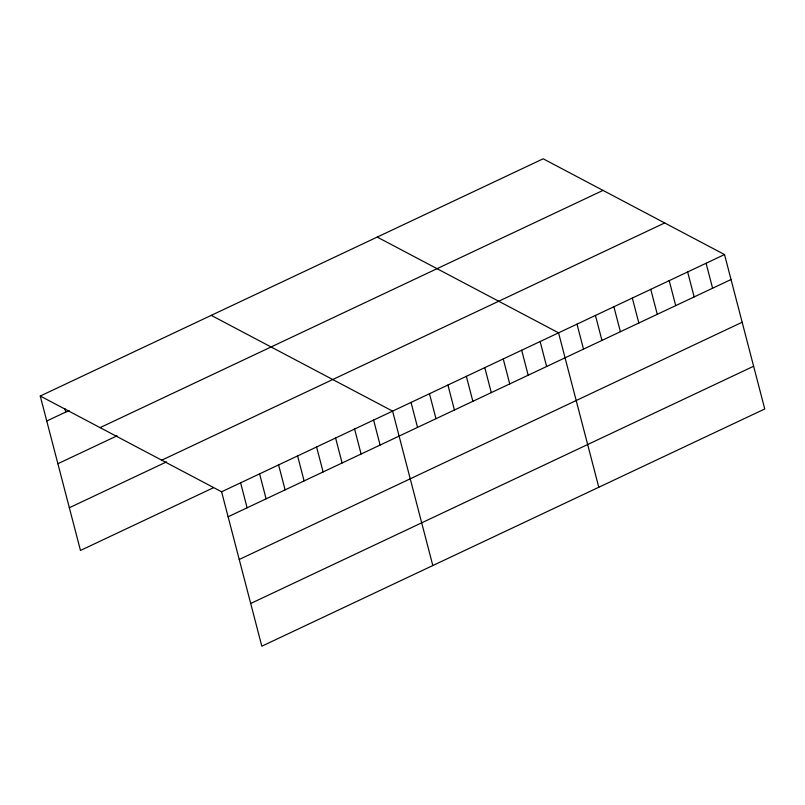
<?xml version="1.0" encoding="UTF-8"?>
<svg xmlns="http://www.w3.org/2000/svg" width="805" height="805" viewBox="0 0 805 805"><rect width="100%" height="100%" fill="white"/><g stroke="black" fill="none" stroke-linecap="round" stroke-linejoin="round"><path stroke-width="1.21" d="M40.25 396.03L543.174 158.796L724.53 254.551L764.75 408.97L261.826 646.204L221.596 491.785L40.25 396.03L80.47 550.449L213.466 487.719M46.75 421.005L69.109 410.459M100.092 427.626L603.026 190.393M57.88 463.72L117.117 435.787M161.755 460.188L664.678 222.955M69.351 507.734L166.575 461.869M221.596 491.785L724.53 254.551M228.107 516.76L731.031 279.526M239.236 559.475L742.16 322.242M250.697 603.488L753.621 366.255M377.213 237.083L558.559 332.837L598.789 487.256M211.242 315.369L392.599 411.124L432.818 565.543M706.086 263.245L712.596 288.22M687.641 271.949L694.152 296.924M669.207 280.643L675.707 305.618M650.762 289.347L657.272 314.312M632.327 298.041L638.828 323.016M613.883 306.735L620.393 331.71M595.438 315.439L601.949 340.414M577.004 324.133L583.504 349.108M540.125 341.531L546.625 366.506M521.68 350.235L528.181 375.211M503.236 358.929L509.746 383.905M484.801 367.633L491.302 392.609M466.357 376.327L472.867 401.303M447.922 385.031L454.423 409.997M429.478 393.726L435.978 418.701M411.033 402.42L417.543 427.395M373.601 420.089L380.101 445.054M354.592 429.045L361.103 454.02M335.594 438.011L342.105 462.986M316.596 446.976L323.107 471.941M297.598 455.932L304.099 480.907M278.6 464.898L285.101 489.873M259.602 473.863L266.103 498.828M240.604 482.819L247.105 507.794M64.823 408.477L65.758 412.049"/></g></svg>
